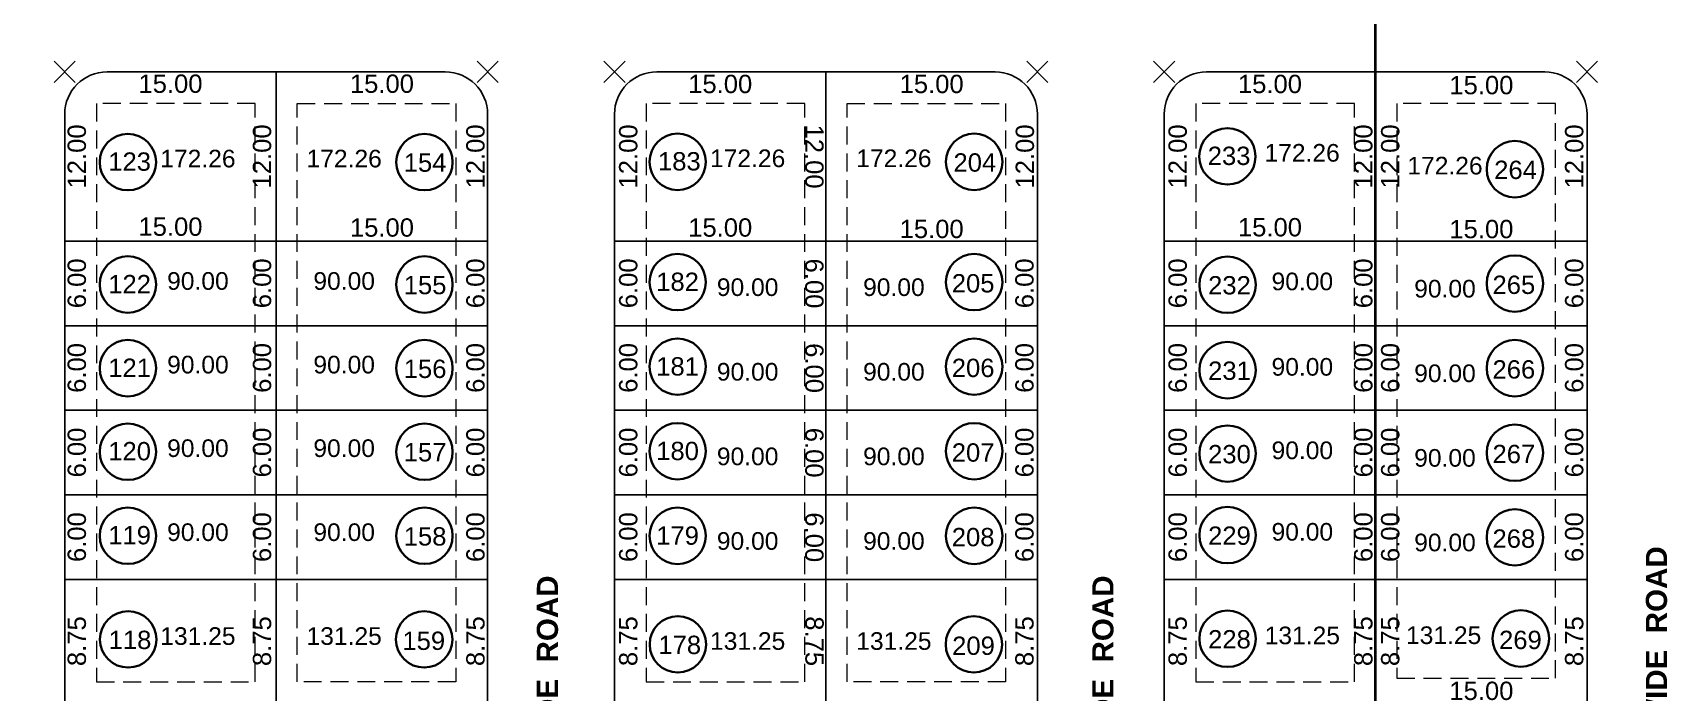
# Model space of a CAD drawing. Header units: millimetres. Extents: x 26213 to 35402, y -1028 to 2462.
# Drawn here: x 35009.9 to 35125.9, y 349.8 to 396.6 of the extents above; entities that cross this region are included whole.
import ezdxf
from ezdxf.enums import TextEntityAlignment as Align

# ---------------------------------------------------------------- set-up
doc = ezdxf.new("R2010")
doc.units = ezdxf.units.MM
doc.header["$PDMODE"] = 3
doc.header["$PDSIZE"] = 0.75
doc.linetypes.add('DASHED', pattern=[19.05, 12.7, -6.35])
for name, color, linetype in [('AREA', 7, 'Continuous'), ('DIMEMSION', 7, 'Continuous'), ('NUMBRING', 162, 'Continuous'), ('POINT', 190, 'Continuous'), ('ROAD', 7, 'Continuous'), ('SOLID HATCH', 253, 'Continuous')]:
    doc.layers.add(name, color=color, linetype=linetype)
doc.layers.add('CIRCLE', color=197, linetype='Continuous', lineweight=30)
doc.layers.add('LAYOUT PLAN', color=7, linetype='Continuous', lineweight=25)
doc.styles.get("Standard").update_dxf_attribs({"font": 'arial.ttf'})
doc.dimstyles.new('LAYOUT PLAN', dxfattribs={"dimtxt": 1.3, "dimasz": 1, "dimexe": 0.18, "dimexo": 0.0625, "dimgap": 0.09, "dimtad": 0, "dimrnd": 0.05, "dimzin": 0, "dimdsep": 46, "dimtxsty": 'Standard', "dimcen": 0, "dimse1": 1, "dimse2": 1, "dimsd1": 1, "dimsd2": 1, "dimadec": 0, "dimazin": 0, "dimtfac": 1, "dimtofl": 0, "dimtmove": 0, "dimatfit": 3, "dimfxl": 1, "dimtolj": 1, "dimtzin": 0, "dimarcsym": 0})

# ---------------------------------------------------------------- blocks, each defined once
blk = doc.blocks.new('*D3153')
at = {"layer": 'Defpoints', "color": 0, "ltscale": 2}
for p in [(35105.17, 393.84), (35105.17, 392.89), (35120.17, 390.84)]:
    blk.add_point(p, dxfattribs=at)
at = {"layer": 'DIMEMSION', "color": 0, "ltscale": 2, "insert": (35112.67, 392.89), "char_height": 1.3, "attachment_point": 5}
blk.add_mtext('\\A1;15.00', dxfattribs=at)
blk = doc.blocks.new('*D3154')
at = {"layer": 'Defpoints', "color": 0, "ltscale": 2}
for p in [(35105.17, 393.84), (35105.17, 381.84), (35106.21, 381.84)]:
    blk.add_point(p, dxfattribs=at)
at = {"layer": 'DIMEMSION', "color": 0, "ltscale": 2, "insert": (35106.21, 387.84), "char_height": 1.3, "attachment_point": 5, "rotation": 90}
blk.add_mtext('\\A1;12.00', dxfattribs=at)
blk = doc.blocks.new('*D3156')
at = {"layer": 'Defpoints', "color": 0, "ltscale": 2}
for p in [(35105.17, 375.84), (35105.17, 369.84), (35106.21, 369.84)]:
    blk.add_point(p, dxfattribs=at)
at = {"layer": 'DIMEMSION', "color": 0, "ltscale": 2, "insert": (35106.21, 372.84), "char_height": 1.3, "attachment_point": 5, "rotation": 90}
blk.add_mtext('\\A1;6.00', dxfattribs=at)
blk = doc.blocks.new('*D3157')
at = {"layer": 'Defpoints', "color": 0, "ltscale": 2}
for p in [(35105.17, 369.84), (35105.17, 363.84), (35106.21, 363.84)]:
    blk.add_point(p, dxfattribs=at)
at = {"layer": 'DIMEMSION', "color": 0, "ltscale": 2, "insert": (35106.21, 366.84), "char_height": 1.3, "attachment_point": 5, "rotation": 90}
blk.add_mtext('\\A1;6.00', dxfattribs=at)
blk = doc.blocks.new('*D3158')
at = {"layer": 'Defpoints', "color": 0, "ltscale": 2}
for p in [(35105.17, 363.84), (35105.17, 357.84), (35106.21, 357.84)]:
    blk.add_point(p, dxfattribs=at)
at = {"layer": 'DIMEMSION', "color": 0, "ltscale": 2, "insert": (35106.21, 360.84), "char_height": 1.3, "attachment_point": 5, "rotation": 90}
blk.add_mtext('\\A1;6.00', dxfattribs=at)
blk = doc.blocks.new('*D3159')
at = {"layer": 'Defpoints', "color": 0, "ltscale": 2}
for p in [(35105.17, 357.84), (35105.17, 349.09), (35106.21, 349.09)]:
    blk.add_point(p, dxfattribs=at)
at = {"layer": 'DIMEMSION', "color": 0, "ltscale": 2, "insert": (35106.21, 353.46), "char_height": 1.3, "attachment_point": 5, "rotation": 90}
blk.add_mtext('\\A1;8.75', dxfattribs=at)
blk = doc.blocks.new('*D3167')
at = {"layer": 'Defpoints', "color": 0, "ltscale": 2}
for p in [(35120.17, 393.84), (35119.26, 381.84), (35120.17, 381.84)]:
    blk.add_point(p, dxfattribs=at)
at = {"layer": 'DIMEMSION', "color": 0, "ltscale": 2, "insert": (35119.26, 387.84), "char_height": 1.3, "attachment_point": 5, "rotation": 90}
blk.add_mtext('\\A1;12.00', dxfattribs=at)
blk = doc.blocks.new('*D3168')
at = {"layer": 'Defpoints', "color": 0, "ltscale": 2}
for p in [(35105.17, 381.84), (35120.17, 382.68), (35120.17, 381.84)]:
    blk.add_point(p, dxfattribs=at)
at = {"layer": 'DIMEMSION', "color": 0, "ltscale": 2, "insert": (35112.67, 382.68), "char_height": 1.3, "attachment_point": 5}
blk.add_mtext('\\A1;15.00', dxfattribs=at)
blk = doc.blocks.new('*D3169')
at = {"layer": 'Defpoints', "color": 0, "ltscale": 2}
for p in [(35120.17, 381.84), (35119.26, 375.84), (35120.17, 375.84)]:
    blk.add_point(p, dxfattribs=at)
at = {"layer": 'DIMEMSION', "color": 0, "ltscale": 2, "insert": (35119.26, 378.84), "char_height": 1.3, "attachment_point": 5, "rotation": 90}
blk.add_mtext('\\A1;6.00', dxfattribs=at)
blk = doc.blocks.new('*D3170')
at = {"layer": 'Defpoints', "color": 0, "ltscale": 2}
for p in [(35120.17, 375.84), (35119.26, 369.84), (35120.17, 369.84)]:
    blk.add_point(p, dxfattribs=at)
at = {"layer": 'DIMEMSION', "color": 0, "ltscale": 2, "insert": (35119.26, 372.84), "char_height": 1.3, "attachment_point": 5, "rotation": 90}
blk.add_mtext('\\A1;6.00', dxfattribs=at)
blk = doc.blocks.new('*D3171')
at = {"layer": 'Defpoints', "color": 0, "ltscale": 2}
for p in [(35120.17, 369.84), (35119.26, 363.84), (35120.17, 363.84)]:
    blk.add_point(p, dxfattribs=at)
at = {"layer": 'DIMEMSION', "color": 0, "ltscale": 2, "insert": (35119.26, 366.84), "char_height": 1.3, "attachment_point": 5, "rotation": 90}
blk.add_mtext('\\A1;6.00', dxfattribs=at)
blk = doc.blocks.new('*D3172')
at = {"layer": 'Defpoints', "color": 0, "ltscale": 2}
for p in [(35120.17, 363.84), (35119.26, 357.84), (35120.17, 357.84)]:
    blk.add_point(p, dxfattribs=at)
at = {"layer": 'DIMEMSION', "color": 0, "ltscale": 2, "insert": (35119.26, 360.84), "char_height": 1.3, "attachment_point": 5, "rotation": 90}
blk.add_mtext('\\A1;6.00', dxfattribs=at)
blk = doc.blocks.new('*D3173')
at = {"layer": 'Defpoints', "color": 0, "ltscale": 2}
for p in [(35120.17, 357.84), (35119.26, 349.09), (35120.17, 349.09)]:
    blk.add_point(p, dxfattribs=at)
at = {"layer": 'DIMEMSION', "color": 0, "ltscale": 2, "insert": (35119.26, 353.46), "char_height": 1.3, "attachment_point": 5, "rotation": 90}
blk.add_mtext('\\A1;8.75', dxfattribs=at)
blk = doc.blocks.new('*D3185')
at = {"layer": 'Defpoints', "color": 0, "ltscale": 2}
for p in [(35105.17, 349.09), (35120.17, 349.93), (35120.17, 349.09)]:
    blk.add_point(p, dxfattribs=at)
at = {"layer": 'DIMEMSION', "color": 0, "ltscale": 2, "insert": (35112.67, 349.93), "char_height": 1.3, "attachment_point": 5}
blk.add_mtext('\\A1;15.00', dxfattribs=at)
blk = doc.blocks.new('*D3421')
at = {"layer": 'Defpoints', "color": 0, "ltscale": 2}
for p in [(35012.17, 357.84), (35013.03, 357.84), (35012.17, 349.09)]:
    blk.add_point(p, dxfattribs=at)
at = {"layer": 'DIMEMSION', "color": 0, "ltscale": 2, "insert": (35013.03, 353.46), "char_height": 1.3, "attachment_point": 5, "rotation": 90}
blk.add_mtext('\\A1;8.75', dxfattribs=at)
blk = doc.blocks.new('*D3422')
at = {"layer": 'Defpoints', "color": 0, "ltscale": 2}
for p in [(35012.17, 363.84), (35013.03, 363.84), (35012.17, 357.84)]:
    blk.add_point(p, dxfattribs=at)
at = {"layer": 'DIMEMSION', "color": 0, "ltscale": 2, "insert": (35013.03, 360.84), "char_height": 1.3, "attachment_point": 5, "rotation": 90}
blk.add_mtext('\\A1;6.00', dxfattribs=at)
blk = doc.blocks.new('*D3423')
at = {"layer": 'Defpoints', "color": 0, "ltscale": 2}
for p in [(35012.17, 369.84), (35013.03, 369.84), (35012.17, 363.84)]:
    blk.add_point(p, dxfattribs=at)
at = {"layer": 'DIMEMSION', "color": 0, "ltscale": 2, "insert": (35013.03, 366.84), "char_height": 1.3, "attachment_point": 5, "rotation": 90}
blk.add_mtext('\\A1;6.00', dxfattribs=at)
blk = doc.blocks.new('*D3424')
at = {"layer": 'Defpoints', "color": 0, "ltscale": 2}
for p in [(35012.17, 375.84), (35013.03, 375.84), (35012.17, 369.84)]:
    blk.add_point(p, dxfattribs=at)
at = {"layer": 'DIMEMSION', "color": 0, "ltscale": 2, "insert": (35013.03, 372.84), "char_height": 1.3, "attachment_point": 5, "rotation": 90}
blk.add_mtext('\\A1;6.00', dxfattribs=at)
blk = doc.blocks.new('*D3425')
at = {"layer": 'Defpoints', "color": 0, "ltscale": 2}
for p in [(35012.17, 381.84), (35013.03, 381.84), (35012.17, 375.84)]:
    blk.add_point(p, dxfattribs=at)
at = {"layer": 'DIMEMSION', "color": 0, "ltscale": 2, "insert": (35013.03, 378.84), "char_height": 1.3, "attachment_point": 5, "rotation": 90}
blk.add_mtext('\\A1;6.00', dxfattribs=at)
blk = doc.blocks.new('*D3426')
at = {"layer": 'Defpoints', "color": 0, "ltscale": 2}
for p in [(35012.17, 393.84), (35013.03, 393.84), (35012.17, 381.84)]:
    blk.add_point(p, dxfattribs=at)
at = {"layer": 'DIMEMSION', "color": 0, "ltscale": 2, "insert": (35013.03, 387.84), "char_height": 1.3, "attachment_point": 5, "rotation": 90}
blk.add_mtext('\\A1;12.00', dxfattribs=at)
blk = doc.blocks.new('*D3428')
at = {"layer": 'Defpoints', "color": 0, "ltscale": 2}
for p in [(35026.17, 357.84), (35027.17, 357.84), (35027.17, 349.09)]:
    blk.add_point(p, dxfattribs=at)
at = {"layer": 'DIMEMSION', "color": 0, "ltscale": 2, "insert": (35026.17, 353.46), "char_height": 1.3, "attachment_point": 5, "rotation": 90}
blk.add_mtext('\\A1;8.75', dxfattribs=at)
blk = doc.blocks.new('*D3429')
at = {"layer": 'Defpoints', "color": 0, "ltscale": 2}
for p in [(35026.17, 363.84), (35027.17, 363.84), (35027.17, 357.84)]:
    blk.add_point(p, dxfattribs=at)
at = {"layer": 'DIMEMSION', "color": 0, "ltscale": 2, "insert": (35026.17, 360.84), "char_height": 1.3, "attachment_point": 5, "rotation": 90}
blk.add_mtext('\\A1;6.00', dxfattribs=at)
blk = doc.blocks.new('*D3430')
at = {"layer": 'Defpoints', "color": 0, "ltscale": 2}
for p in [(35026.17, 369.84), (35027.17, 369.84), (35027.17, 363.84)]:
    blk.add_point(p, dxfattribs=at)
at = {"layer": 'DIMEMSION', "color": 0, "ltscale": 2, "insert": (35026.17, 366.84), "char_height": 1.3, "attachment_point": 5, "rotation": 90}
blk.add_mtext('\\A1;6.00', dxfattribs=at)
blk = doc.blocks.new('*D3431')
at = {"layer": 'Defpoints', "color": 0, "ltscale": 2}
for p in [(35026.17, 375.84), (35027.17, 375.84), (35027.17, 369.84)]:
    blk.add_point(p, dxfattribs=at)
at = {"layer": 'DIMEMSION', "color": 0, "ltscale": 2, "insert": (35026.17, 372.84), "char_height": 1.3, "attachment_point": 5, "rotation": 90}
blk.add_mtext('\\A1;6.00', dxfattribs=at)
blk = doc.blocks.new('*D3432')
at = {"layer": 'Defpoints', "color": 0, "ltscale": 2}
for p in [(35026.17, 381.84), (35027.17, 381.84), (35027.17, 375.84)]:
    blk.add_point(p, dxfattribs=at)
at = {"layer": 'DIMEMSION', "color": 0, "ltscale": 2, "insert": (35026.17, 378.84), "char_height": 1.3, "attachment_point": 5, "rotation": 90}
blk.add_mtext('\\A1;6.00', dxfattribs=at)
blk = doc.blocks.new('*D3433')
at = {"layer": 'Defpoints', "color": 0, "ltscale": 2}
for p in [(35026.17, 393.84), (35027.17, 393.84), (35027.17, 381.84)]:
    blk.add_point(p, dxfattribs=at)
at = {"layer": 'DIMEMSION', "color": 0, "ltscale": 2, "insert": (35026.17, 387.84), "char_height": 1.3, "attachment_point": 5, "rotation": 90}
blk.add_mtext('\\A1;12.00', dxfattribs=at)
blk = doc.blocks.new('*D3435')
at = {"layer": 'Defpoints', "color": 0, "ltscale": 2}
for p in [(35041.31, 357.84), (35042.17, 357.84), (35042.17, 349.09)]:
    blk.add_point(p, dxfattribs=at)
at = {"layer": 'DIMEMSION', "color": 0, "ltscale": 2, "insert": (35041.31, 353.46), "char_height": 1.3, "attachment_point": 5, "rotation": 90}
blk.add_mtext('\\A1;8.75', dxfattribs=at)
blk = doc.blocks.new('*D3436')
at = {"layer": 'Defpoints', "color": 0, "ltscale": 2}
for p in [(35041.31, 363.84), (35042.17, 363.84), (35042.17, 357.84)]:
    blk.add_point(p, dxfattribs=at)
at = {"layer": 'DIMEMSION', "color": 0, "ltscale": 2, "insert": (35041.31, 360.84), "char_height": 1.3, "attachment_point": 5, "rotation": 90}
blk.add_mtext('\\A1;6.00', dxfattribs=at)
blk = doc.blocks.new('*D3437')
at = {"layer": 'Defpoints', "color": 0, "ltscale": 2}
for p in [(35041.31, 369.84), (35042.17, 369.84), (35042.17, 363.84)]:
    blk.add_point(p, dxfattribs=at)
at = {"layer": 'DIMEMSION', "color": 0, "ltscale": 2, "insert": (35041.31, 366.84), "char_height": 1.3, "attachment_point": 5, "rotation": 90}
blk.add_mtext('\\A1;6.00', dxfattribs=at)
blk = doc.blocks.new('*D3438')
at = {"layer": 'Defpoints', "color": 0, "ltscale": 2}
for p in [(35041.31, 375.84), (35042.17, 375.84), (35042.17, 369.84)]:
    blk.add_point(p, dxfattribs=at)
at = {"layer": 'DIMEMSION', "color": 0, "ltscale": 2, "insert": (35041.31, 372.84), "char_height": 1.3, "attachment_point": 5, "rotation": 90}
blk.add_mtext('\\A1;6.00', dxfattribs=at)
blk = doc.blocks.new('*D3439')
at = {"layer": 'Defpoints', "color": 0, "ltscale": 2}
for p in [(35041.31, 381.84), (35042.17, 381.84), (35042.17, 375.84)]:
    blk.add_point(p, dxfattribs=at)
at = {"layer": 'DIMEMSION', "color": 0, "ltscale": 2, "insert": (35041.31, 378.84), "char_height": 1.3, "attachment_point": 5, "rotation": 90}
blk.add_mtext('\\A1;6.00', dxfattribs=at)
blk = doc.blocks.new('*D3440')
at = {"layer": 'Defpoints', "color": 0, "ltscale": 2}
for p in [(35041.31, 393.84), (35042.17, 393.84), (35042.17, 381.84)]:
    blk.add_point(p, dxfattribs=at)
at = {"layer": 'DIMEMSION', "color": 0, "ltscale": 2, "insert": (35041.31, 387.84), "char_height": 1.3, "attachment_point": 5, "rotation": 90}
blk.add_mtext('\\A1;12.00', dxfattribs=at)
blk = doc.blocks.new('*D3441')
at = {"layer": 'Defpoints', "color": 0, "ltscale": 2}
for p in [(35012.17, 393.84), (35027.17, 393.84), (35027.17, 392.99)]:
    blk.add_point(p, dxfattribs=at)
at = {"layer": 'DIMEMSION', "color": 0, "ltscale": 2, "insert": (35019.67, 392.99), "char_height": 1.3, "attachment_point": 5}
blk.add_mtext('\\A1;15.00', dxfattribs=at)
blk = doc.blocks.new('*D3442')
at = {"layer": 'Defpoints', "color": 0, "ltscale": 2}
for p in [(35027.17, 393.84), (35042.17, 393.84), (35042.17, 392.99)]:
    blk.add_point(p, dxfattribs=at)
at = {"layer": 'DIMEMSION', "color": 0, "ltscale": 2, "insert": (35034.67, 392.99), "char_height": 1.3, "attachment_point": 5}
blk.add_mtext('\\A1;15.00', dxfattribs=at)
blk = doc.blocks.new('*D3443')
at = {"layer": 'Defpoints', "color": 0, "ltscale": 2}
for p in [(35051.17, 393.84), (35066.17, 393.84), (35066.17, 392.97)]:
    blk.add_point(p, dxfattribs=at)
at = {"layer": 'DIMEMSION', "color": 0, "ltscale": 2, "insert": (35058.67, 392.97), "char_height": 1.3, "attachment_point": 5}
blk.add_mtext('\\A1;15.00', dxfattribs=at)
blk = doc.blocks.new('*D3444')
at = {"layer": 'Defpoints', "color": 0, "ltscale": 2}
for p in [(35066.17, 393.84), (35081.17, 393.84), (35081.17, 392.97)]:
    blk.add_point(p, dxfattribs=at)
at = {"layer": 'DIMEMSION', "color": 0, "ltscale": 2, "insert": (35073.67, 392.97), "char_height": 1.3, "attachment_point": 5}
blk.add_mtext('\\A1;15.00', dxfattribs=at)
blk = doc.blocks.new('*D3445')
at = {"layer": 'Defpoints', "color": 0, "ltscale": 2}
for p in [(35090.17, 393.84), (35105.17, 393.84), (35105.17, 392.97)]:
    blk.add_point(p, dxfattribs=at)
at = {"layer": 'DIMEMSION', "color": 0, "ltscale": 2, "insert": (35097.67, 392.97), "char_height": 1.3, "attachment_point": 5}
blk.add_mtext('\\A1;15.00', dxfattribs=at)
blk = doc.blocks.new('*D3454')
at = {"layer": 'Defpoints', "color": 0, "ltscale": 2}
for p in [(35051.17, 357.84), (35052.15, 357.84), (35051.17, 349.09)]:
    blk.add_point(p, dxfattribs=at)
at = {"layer": 'DIMEMSION', "color": 0, "ltscale": 2, "insert": (35052.15, 353.46), "char_height": 1.3, "attachment_point": 5, "rotation": 90}
blk.add_mtext('\\A1;8.75', dxfattribs=at)
blk = doc.blocks.new('*D3455')
at = {"layer": 'Defpoints', "color": 0, "ltscale": 2}
for p in [(35051.17, 363.84), (35052.15, 363.84), (35051.17, 357.84)]:
    blk.add_point(p, dxfattribs=at)
at = {"layer": 'DIMEMSION', "color": 0, "ltscale": 2, "insert": (35052.15, 360.84), "char_height": 1.3, "attachment_point": 5, "rotation": 90}
blk.add_mtext('\\A1;6.00', dxfattribs=at)
blk = doc.blocks.new('*D3456')
at = {"layer": 'Defpoints', "color": 0, "ltscale": 2}
for p in [(35051.17, 369.84), (35052.15, 369.84), (35051.17, 363.84)]:
    blk.add_point(p, dxfattribs=at)
at = {"layer": 'DIMEMSION', "color": 0, "ltscale": 2, "insert": (35052.15, 366.84), "char_height": 1.3, "attachment_point": 5, "rotation": 90}
blk.add_mtext('\\A1;6.00', dxfattribs=at)
blk = doc.blocks.new('*D3457')
at = {"layer": 'Defpoints', "color": 0, "ltscale": 2}
for p in [(35051.17, 375.84), (35052.15, 375.84), (35051.17, 369.84)]:
    blk.add_point(p, dxfattribs=at)
at = {"layer": 'DIMEMSION', "color": 0, "ltscale": 2, "insert": (35052.15, 372.84), "char_height": 1.3, "attachment_point": 5, "rotation": 90}
blk.add_mtext('\\A1;6.00', dxfattribs=at)
blk = doc.blocks.new('*D3458')
at = {"layer": 'Defpoints', "color": 0, "ltscale": 2}
for p in [(35051.17, 381.84), (35052.15, 381.84), (35051.17, 375.84)]:
    blk.add_point(p, dxfattribs=at)
at = {"layer": 'DIMEMSION', "color": 0, "ltscale": 2, "insert": (35052.15, 378.84), "char_height": 1.3, "attachment_point": 5, "rotation": 90}
blk.add_mtext('\\A1;6.00', dxfattribs=at)
blk = doc.blocks.new('*D3459')
at = {"layer": 'Defpoints', "color": 0, "ltscale": 2}
for p in [(35051.17, 393.84), (35052.15, 393.84), (35051.17, 381.84)]:
    blk.add_point(p, dxfattribs=at)
at = {"layer": 'DIMEMSION', "color": 0, "ltscale": 2, "insert": (35052.15, 387.84), "char_height": 1.3, "attachment_point": 5, "rotation": 90}
blk.add_mtext('\\A1;12.00', dxfattribs=at)
blk = doc.blocks.new('*D3468')
at = {"layer": 'Defpoints', "color": 0, "ltscale": 2}
for p in [(35065.34, 357.83), (35066.17, 357.84), (35066.17, 349.09)]:
    blk.add_point(p, dxfattribs=at)
at = {"layer": 'DIMEMSION', "color": 0, "ltscale": 2, "insert": (35065.35, 353.46), "char_height": 1.3, "attachment_point": 5, "rotation": 270.0123}
blk.add_mtext('\\A1;8.75', dxfattribs=at)
blk = doc.blocks.new('*D3469')
at = {"layer": 'Defpoints', "color": 0, "ltscale": 2}
for p in [(35065.34, 363.83), (35066.17, 363.84), (35066.17, 357.84)]:
    blk.add_point(p, dxfattribs=at)
at = {"layer": 'DIMEMSION', "color": 0, "ltscale": 2, "insert": (35065.34, 360.83), "char_height": 1.3, "attachment_point": 5, "rotation": 270.0123}
blk.add_mtext('\\A1;6.00', dxfattribs=at)
blk = doc.blocks.new('*D3470')
at = {"layer": 'Defpoints', "color": 0, "ltscale": 2}
for p in [(35065.34, 369.83), (35066.17, 369.84), (35066.17, 363.84)]:
    blk.add_point(p, dxfattribs=at)
at = {"layer": 'DIMEMSION', "color": 0, "ltscale": 2, "insert": (35065.34, 366.83), "char_height": 1.3, "attachment_point": 5, "rotation": 270.0123}
blk.add_mtext('\\A1;6.00', dxfattribs=at)
blk = doc.blocks.new('*D3471')
at = {"layer": 'Defpoints', "color": 0, "ltscale": 2}
for p in [(35065.34, 375.83), (35066.17, 375.84), (35066.17, 369.84)]:
    blk.add_point(p, dxfattribs=at)
at = {"layer": 'DIMEMSION', "color": 0, "ltscale": 2, "insert": (35065.34, 372.83), "char_height": 1.3, "attachment_point": 5, "rotation": 270.0123}
blk.add_mtext('\\A1;6.00', dxfattribs=at)
blk = doc.blocks.new('*D3472')
at = {"layer": 'Defpoints', "color": 0, "ltscale": 2}
for p in [(35065.34, 381.83), (35066.17, 381.84), (35066.17, 375.84)]:
    blk.add_point(p, dxfattribs=at)
at = {"layer": 'DIMEMSION', "color": 0, "ltscale": 2, "insert": (35065.34, 378.83), "char_height": 1.3, "attachment_point": 5, "rotation": 270.0123}
blk.add_mtext('\\A1;6.00', dxfattribs=at)
blk = doc.blocks.new('*D3473')
at = {"layer": 'Defpoints', "color": 0, "ltscale": 2}
for p in [(35065.34, 393.83), (35066.17, 393.84), (35066.17, 381.84)]:
    blk.add_point(p, dxfattribs=at)
at = {"layer": 'DIMEMSION', "color": 0, "ltscale": 2, "insert": (35065.34, 387.83), "char_height": 1.3, "attachment_point": 5, "rotation": 270.0123}
blk.add_mtext('\\A1;12.00', dxfattribs=at)
blk = doc.blocks.new('*D3482')
at = {"layer": 'Defpoints', "color": 0, "ltscale": 2}
for p in [(35080.26, 357.84), (35081.17, 357.84), (35081.17, 349.09)]:
    blk.add_point(p, dxfattribs=at)
at = {"layer": 'DIMEMSION', "color": 0, "ltscale": 2, "insert": (35080.26, 353.46), "char_height": 1.3, "attachment_point": 5, "rotation": 90}
blk.add_mtext('\\A1;8.75', dxfattribs=at)
blk = doc.blocks.new('*D3483')
at = {"layer": 'Defpoints', "color": 0, "ltscale": 2}
for p in [(35080.26, 363.84), (35081.17, 363.84), (35081.17, 357.84)]:
    blk.add_point(p, dxfattribs=at)
at = {"layer": 'DIMEMSION', "color": 0, "ltscale": 2, "insert": (35080.26, 360.84), "char_height": 1.3, "attachment_point": 5, "rotation": 90}
blk.add_mtext('\\A1;6.00', dxfattribs=at)
blk = doc.blocks.new('*D3484')
at = {"layer": 'Defpoints', "color": 0, "ltscale": 2}
for p in [(35080.26, 369.84), (35081.17, 369.84), (35081.17, 363.84)]:
    blk.add_point(p, dxfattribs=at)
at = {"layer": 'DIMEMSION', "color": 0, "ltscale": 2, "insert": (35080.26, 366.84), "char_height": 1.3, "attachment_point": 5, "rotation": 90}
blk.add_mtext('\\A1;6.00', dxfattribs=at)
blk = doc.blocks.new('*D3485')
at = {"layer": 'Defpoints', "color": 0, "ltscale": 2}
for p in [(35080.26, 375.84), (35081.17, 375.84), (35081.17, 369.84)]:
    blk.add_point(p, dxfattribs=at)
at = {"layer": 'DIMEMSION', "color": 0, "ltscale": 2, "insert": (35080.26, 372.84), "char_height": 1.3, "attachment_point": 5, "rotation": 90}
blk.add_mtext('\\A1;6.00', dxfattribs=at)
blk = doc.blocks.new('*D3486')
at = {"layer": 'Defpoints', "color": 0, "ltscale": 2}
for p in [(35080.26, 381.84), (35081.17, 381.84), (35081.17, 375.84)]:
    blk.add_point(p, dxfattribs=at)
at = {"layer": 'DIMEMSION', "color": 0, "ltscale": 2, "insert": (35080.26, 378.84), "char_height": 1.3, "attachment_point": 5, "rotation": 90}
blk.add_mtext('\\A1;6.00', dxfattribs=at)
blk = doc.blocks.new('*D3487')
at = {"layer": 'Defpoints', "color": 0, "ltscale": 2}
for p in [(35080.29, 393.84), (35081.17, 393.84), (35081.17, 381.84)]:
    blk.add_point(p, dxfattribs=at)
at = {"layer": 'DIMEMSION', "color": 0, "ltscale": 2, "insert": (35080.29, 387.84), "char_height": 1.3, "attachment_point": 5, "rotation": 90}
blk.add_mtext('\\A1;12.00', dxfattribs=at)
blk = doc.blocks.new('*D3496')
at = {"layer": 'Defpoints', "color": 0, "ltscale": 2}
for p in [(35090.17, 357.84), (35091.13, 357.84), (35090.17, 349.09)]:
    blk.add_point(p, dxfattribs=at)
at = {"layer": 'DIMEMSION', "color": 0, "ltscale": 2, "insert": (35091.13, 353.46), "char_height": 1.3, "attachment_point": 5, "rotation": 90}
blk.add_mtext('\\A1;8.75', dxfattribs=at)
blk = doc.blocks.new('*D3497')
at = {"layer": 'Defpoints', "color": 0, "ltscale": 2}
for p in [(35090.17, 363.84), (35091.13, 363.84), (35090.17, 357.84)]:
    blk.add_point(p, dxfattribs=at)
at = {"layer": 'DIMEMSION', "color": 0, "ltscale": 2, "insert": (35091.13, 360.84), "char_height": 1.3, "attachment_point": 5, "rotation": 90}
blk.add_mtext('\\A1;6.00', dxfattribs=at)
blk = doc.blocks.new('*D3498')
at = {"layer": 'Defpoints', "color": 0, "ltscale": 2}
for p in [(35090.17, 369.84), (35091.13, 369.84), (35090.17, 363.84)]:
    blk.add_point(p, dxfattribs=at)
at = {"layer": 'DIMEMSION', "color": 0, "ltscale": 2, "insert": (35091.13, 366.84), "char_height": 1.3, "attachment_point": 5, "rotation": 90}
blk.add_mtext('\\A1;6.00', dxfattribs=at)
blk = doc.blocks.new('*D3499')
at = {"layer": 'Defpoints', "color": 0, "ltscale": 2}
for p in [(35090.17, 375.84), (35091.13, 375.84), (35090.17, 369.84)]:
    blk.add_point(p, dxfattribs=at)
at = {"layer": 'DIMEMSION', "color": 0, "ltscale": 2, "insert": (35091.13, 372.84), "char_height": 1.3, "attachment_point": 5, "rotation": 90}
blk.add_mtext('\\A1;6.00', dxfattribs=at)
blk = doc.blocks.new('*D3500')
at = {"layer": 'Defpoints', "color": 0, "ltscale": 2}
for p in [(35090.17, 381.84), (35091.13, 381.84), (35090.17, 375.84)]:
    blk.add_point(p, dxfattribs=at)
at = {"layer": 'DIMEMSION', "color": 0, "ltscale": 2, "insert": (35091.13, 378.84), "char_height": 1.3, "attachment_point": 5, "rotation": 90}
blk.add_mtext('\\A1;6.00', dxfattribs=at)
blk = doc.blocks.new('*D3501')
at = {"layer": 'Defpoints', "color": 0, "ltscale": 2}
for p in [(35090.17, 393.84), (35091.13, 393.84), (35090.17, 381.84)]:
    blk.add_point(p, dxfattribs=at)
at = {"layer": 'DIMEMSION', "color": 0, "ltscale": 2, "insert": (35091.13, 387.84), "char_height": 1.3, "attachment_point": 5, "rotation": 90}
blk.add_mtext('\\A1;12.00', dxfattribs=at)
blk = doc.blocks.new('*D3511')
at = {"layer": 'Defpoints', "color": 0, "ltscale": 2}
for p in [(35104.3, 357.84), (35105.17, 357.84), (35105.17, 349.09)]:
    blk.add_point(p, dxfattribs=at)
at = {"layer": 'DIMEMSION', "color": 0, "ltscale": 2, "insert": (35104.3, 353.46), "char_height": 1.3, "attachment_point": 5, "rotation": 90}
blk.add_mtext('\\A1;8.75', dxfattribs=at)
blk = doc.blocks.new('*D3512')
at = {"layer": 'Defpoints', "color": 0, "ltscale": 2}
for p in [(35104.3, 363.84), (35105.17, 363.84), (35105.17, 357.84)]:
    blk.add_point(p, dxfattribs=at)
at = {"layer": 'DIMEMSION', "color": 0, "ltscale": 2, "insert": (35104.3, 360.84), "char_height": 1.3, "attachment_point": 5, "rotation": 90}
blk.add_mtext('\\A1;6.00', dxfattribs=at)
blk = doc.blocks.new('*D3513')
at = {"layer": 'Defpoints', "color": 0, "ltscale": 2}
for p in [(35104.3, 369.84), (35105.17, 369.84), (35105.17, 363.84)]:
    blk.add_point(p, dxfattribs=at)
at = {"layer": 'DIMEMSION', "color": 0, "ltscale": 2, "insert": (35104.3, 366.84), "char_height": 1.3, "attachment_point": 5, "rotation": 90}
blk.add_mtext('\\A1;6.00', dxfattribs=at)
blk = doc.blocks.new('*D3514')
at = {"layer": 'Defpoints', "color": 0, "ltscale": 2}
for p in [(35104.3, 375.84), (35105.17, 375.84), (35105.17, 369.84)]:
    blk.add_point(p, dxfattribs=at)
at = {"layer": 'DIMEMSION', "color": 0, "ltscale": 2, "insert": (35104.3, 372.84), "char_height": 1.3, "attachment_point": 5, "rotation": 90}
blk.add_mtext('\\A1;6.00', dxfattribs=at)
blk = doc.blocks.new('*D3515')
at = {"layer": 'Defpoints', "color": 0, "ltscale": 2}
for p in [(35104.3, 381.84), (35105.17, 381.84), (35105.17, 375.84)]:
    blk.add_point(p, dxfattribs=at)
at = {"layer": 'DIMEMSION', "color": 0, "ltscale": 2, "insert": (35104.3, 378.84), "char_height": 1.3, "attachment_point": 5, "rotation": 90}
blk.add_mtext('\\A1;6.00', dxfattribs=at)
blk = doc.blocks.new('*D3516')
at = {"layer": 'Defpoints', "color": 0, "ltscale": 2}
for p in [(35104.3, 393.84), (35105.17, 393.84), (35105.17, 381.84)]:
    blk.add_point(p, dxfattribs=at)
at = {"layer": 'DIMEMSION', "color": 0, "ltscale": 2, "insert": (35104.3, 387.84), "char_height": 1.3, "attachment_point": 5, "rotation": 90}
blk.add_mtext('\\A1;12.00', dxfattribs=at)
blk = doc.blocks.new('*D3524')
at = {"layer": 'Defpoints', "color": 0, "ltscale": 2}
for p in [(35090.17, 382.81), (35090.17, 381.84), (35105.17, 381.84)]:
    blk.add_point(p, dxfattribs=at)
at = {"layer": 'DIMEMSION', "color": 0, "ltscale": 2, "insert": (35097.67, 382.81), "char_height": 1.3, "attachment_point": 5}
blk.add_mtext('\\A1;15.00', dxfattribs=at)
blk = doc.blocks.new('*D3525')
at = {"layer": 'Defpoints', "color": 0, "ltscale": 2}
for p in [(35066.17, 382.69), (35066.17, 381.84), (35081.17, 381.84)]:
    blk.add_point(p, dxfattribs=at)
at = {"layer": 'DIMEMSION', "color": 0, "ltscale": 2, "insert": (35073.67, 382.69), "char_height": 1.3, "attachment_point": 5}
blk.add_mtext('\\A1;15.00', dxfattribs=at)
blk = doc.blocks.new('*D3526')
at = {"layer": 'Defpoints', "color": 0, "ltscale": 2}
for p in [(35066.17, 382.79), (35051.17, 381.84), (35066.17, 381.84)]:
    blk.add_point(p, dxfattribs=at)
at = {"layer": 'DIMEMSION', "color": 0, "ltscale": 2, "insert": (35058.67, 382.79), "char_height": 1.3, "attachment_point": 5}
blk.add_mtext('\\A1;15.00', dxfattribs=at)
blk = doc.blocks.new('*D3527')
at = {"layer": 'Defpoints', "color": 0, "ltscale": 2}
for p in [(35027.17, 382.79), (35027.17, 381.84), (35042.17, 381.84)]:
    blk.add_point(p, dxfattribs=at)
at = {"layer": 'DIMEMSION', "color": 0, "ltscale": 2, "insert": (35034.67, 382.79), "char_height": 1.3, "attachment_point": 5}
blk.add_mtext('\\A1;15.00', dxfattribs=at)
blk = doc.blocks.new('*D3528')
at = {"layer": 'Defpoints', "color": 0, "ltscale": 2}
for p in [(35012.17, 382.85), (35012.17, 381.84), (35027.17, 381.84)]:
    blk.add_point(p, dxfattribs=at)
at = {"layer": 'DIMEMSION', "color": 0, "ltscale": 2, "insert": (35019.67, 382.85), "char_height": 1.3, "attachment_point": 5}
blk.add_mtext('\\A1;15.00', dxfattribs=at)

msp = doc.modelspace()

# ---------------------------------------------------------------- linework, layer by layer
msp.add_line((35105.167, 441.835), (35105.167, 374.335))
msp.add_line((35105.167, 441.835), (35105.167, 374.335))
msp.add_line((35105.167, 441.835), (35105.167, 374.335))
at = {"ltscale": 2}
for q in [(35105.167, 296.127), (35105.167, 296.1), (35105.167, 296.1)]:
    msp.add_line((35105.167, 393.835), q, dxfattribs=at)
at = {"color": 1, "lineweight": 35}
msp.add_lwpolyline([(34953.574, 539.335), (34953.574, 484.486), (34953.574, 416.589), (34953.574, 404.589), (34953.574, 285.764), (35105.167, 288.629), (35105.167, 441.835), (35066.167, 441.835), (35066.167, 653.196)], dxfattribs=at)
msp.add_lwpolyline([(34953.574, 539.335), (34953.574, 484.486), (34953.574, 416.589), (34953.574, 404.589), (34953.574, 285.764), (35105.167, 288.629), (35105.167, 441.835), (35066.167, 441.835), (35066.167, 653.196)], dxfattribs=at)
at = {"layer": 'CIRCLE'}
for centre in [(35094.649, 387.845), (35016.649, 387.437), (35037.685, 387.437), (35055.649, 387.457), (35076.685, 387.457), (35115.046, 386.935), (35016.649, 378.755), (35037.685, 378.755), (35055.649, 378.93), (35076.685, 378.93), (35094.666, 378.739), (35115.046, 378.825), (35016.649, 372.823), (35037.685, 372.823), (35055.649, 372.93), (35076.685, 372.93), (35094.666, 372.682), (35115.046, 372.825), (35016.649, 366.898), (35037.685, 366.898), (35055.649, 366.93), (35076.685, 366.93), (35115.046, 366.825), (35094.666, 366.762), (35094.666, 360.982), (35016.649, 360.94), (35037.685, 360.94), (35055.649, 360.93), (35076.685, 360.93), (35115.046, 360.825), (35016.666, 353.589), (35037.668, 353.589), (35055.666, 353.236), (35076.668, 353.236), (35094.666, 353.634), (35115.468, 353.649)]:
    msp.add_circle(centre, 2, dxfattribs=at)
at = {"layer": 'DIMEMSION', "ltscale": 2}
for q in [(35105.167, 296.127), (35105.167, 296.1), (35105.167, 296.1), (35105.167, 296.127), (35105.167, 296.1), (35105.167, 296.1)]:
    msp.add_line((35105.167, 393.835), q, dxfattribs=at)
at = {"layer": 'LAYOUT PLAN', "lineweight": 25}
for p, q in [((35039.167, 393.835), (35015.167, 393.835)), ((35027.167, 393.835), (35027.167, 294.655)), ((35027.167, 393.835), (35027.167, 294.655)), ((35078.167, 393.835), (35054.167, 393.835)), ((35066.167, 393.835), (35066.167, 295.391)), ((35066.167, 393.835), (35066.167, 295.504)), ((35105.167, 393.835), (35093.167, 393.835)), ((35117.167, 393.835), (35105.167, 393.835)), ((35012.167, 390.835), (35012.167, 297.429)), ((35042.167, 390.835), (35042.167, 297.882)), ((35051.167, 390.835), (35051.167, 298.165)), ((35081.167, 390.835), (35081.167, 298.618)), ((35090.167, 298.903), (35090.167, 390.835)), ((35042.167, 381.835), (35012.167, 381.835)), ((35081.167, 381.835), (35051.167, 381.835)), ((35081.167, 381.835), (35051.167, 381.835)), ((35105.167, 381.835), (35090.167, 381.835)), ((35105.167, 381.835), (35090.167, 381.835)), ((35120.167, 381.835), (35105.167, 381.835)), ((35120.167, 381.835), (35105.167, 381.835)), ((35042.167, 375.835), (35012.167, 375.835)), ((35081.167, 375.835), (35051.167, 375.835)), ((35105.167, 375.835), (35090.167, 375.835)), ((35120.167, 375.835), (35105.167, 375.835)), ((35042.167, 369.835), (35012.167, 369.835)), ((35081.167, 369.835), (35051.167, 369.835)), ((35105.167, 369.835), (35090.167, 369.835)), ((35120.167, 369.835), (35105.167, 369.835)), ((35042.167, 363.835), (35012.167, 363.835)), ((35081.167, 363.835), (35051.167, 363.835)), ((35105.167, 363.835), (35090.167, 363.835)), ((35120.167, 363.835), (35105.167, 363.835)), ((35042.167, 357.835), (35012.167, 357.835)), ((35081.167, 357.835), (35051.167, 357.835)), ((35105.167, 357.835), (35090.167, 357.835)), ((35120.167, 357.835), (35105.167, 357.835))]:
    msp.add_line(p, q, dxfattribs=at)
at = {"layer": 'LAYOUT PLAN', "ltscale": 2}
msp.add_line((35120.167, 390.835), (35120.167, 299.01), dxfattribs=at)
at = {"layer": 'LAYOUT PLAN', "lineweight": 25}
for centre, start, end in [((35015.167, 390.835), 90, 180), ((35039.167, 390.835), 0, 90), ((35054.167, 390.835), 90, 180), ((35078.167, 390.835), 0, 90), ((35093.167, 390.835), 90, 180)]:
    msp.add_arc(centre, 3, start, end, dxfattribs=at)
at = {"layer": 'LAYOUT PLAN', "ltscale": 2}
msp.add_arc((35117.167, 390.835), 3, 0, 90, dxfattribs=at)
at = {"layer": 'POINT'}
for p in [(35012.167, 393.835), (35042.167, 393.835), (35051.167, 393.835), (35081.167, 393.835), (35090.167, 393.835), (35120.167, 393.835)]:
    msp.add_point(p, dxfattribs=at)
at = {"layer": 'SOLID HATCH', "color": 9, "linetype": 'DASHED', "lineweight": 15, "ltscale": 0.1, "true_color": 0xc7c8ca}
for points in [[(35025.667, 350.585), (35025.667, 391.585), (35014.417, 391.585), (35014.417, 350.585), (35025.667, 350.585)], [(35039.917, 350.585), (35028.667, 350.585), (35028.667, 391.585), (35039.917, 391.585), (35039.917, 350.585)], [(35053.417, 350.585), (35064.667, 350.585), (35064.667, 391.585), (35053.417, 391.585), (35053.417, 350.585)], [(35078.917, 350.585), (35067.667, 350.585), (35067.667, 391.585), (35078.917, 391.585), (35078.917, 350.585)], [(35092.417, 350.585), (35103.667, 350.585), (35103.667, 391.585), (35092.417, 391.585), (35092.417, 350.585)]]:
    msp.add_lwpolyline(points, dxfattribs=at)
msp.add_lwpolyline([(35117.917, 350.835), (35117.917, 391.585), (35106.667, 391.585), (35106.667, 350.835), (35117.917, 350.835)], close=True, dxfattribs=at)

# ---------------------------------------------------------------- texts
at = {"layer": 'AREA'}
for s, p in [('172.26', (35099.951, 388.096)), ('172.26', (35021.615, 387.688)), ('172.26', (35031.991, 387.688)), ('172.26', (35060.615, 387.708)), ('172.26', (35070.991, 387.708)), ('172.26', (35110.087, 387.186)), ('90.00', (35021.615, 379.006)), ('90.00', (35031.991, 379.006)), ('90.00', (35060.615, 378.567)), ('90.00', (35070.991, 378.567)), ('90.00', (35099.967, 378.974)), ('90.00', (35110.087, 378.461)), ('90.00', (35021.615, 373.075)), ('90.00', (35031.991, 373.075)), ('90.00', (35099.967, 372.917)), ('90.00', (35060.615, 372.567)), ('90.00', (35070.991, 372.567)), ('90.00', (35110.087, 372.461)), ('90.00', (35021.615, 367.149)), ('90.00', (35031.991, 367.149)), ('90.00', (35099.967, 366.997)), ('90.00', (35060.615, 366.567)), ('90.00', (35070.991, 366.567)), ('90.00', (35110.087, 366.461)), ('90.00', (35021.615, 361.191)), ('90.00', (35031.991, 361.191)), ('90.00', (35099.967, 361.217)), ('90.00', (35060.615, 360.567)), ('90.00', (35070.991, 360.567)), ('90.00', (35110.087, 360.461)), ('131.25', (35021.615, 353.824)), ('131.25', (35031.991, 353.824)), ('131.25', (35060.615, 353.472)), ('131.25', (35070.991, 353.472)), ('131.25', (35099.967, 353.87)), ('131.25', (35109.991, 353.884))]:
    msp.add_text(s, height=1.25, dxfattribs=at).set_placement(p, align=Align.MIDDLE_CENTER)
at = {"layer": 'NUMBRING', "color": 7}
for s, p in [('233', (35094.77, 387.883)), ('123', (35016.77, 387.475)), ('154', (35037.733, 387.39)), ('183', (35055.77, 387.496)), ('204', (35076.733, 387.411)), ('264', (35115.094, 386.888)), ('122', (35016.77, 378.793)), ('155', (35037.733, 378.708)), ('182', (35055.643, 378.951)), ('205', (35076.613, 378.843)), ('232', (35094.797, 378.702)), ('265', (35114.974, 378.737)), ('121', (35016.77, 372.862)), ('156', (35037.733, 372.777)), ('181', (35055.643, 372.951)), ('206', (35076.613, 372.843)), ('231', (35094.797, 372.645)), ('266', (35114.974, 372.737)), ('180', (35055.643, 366.951)), ('120', (35016.77, 366.937)), ('157', (35037.733, 366.851)), ('207', (35076.613, 366.843)), ('230', (35094.797, 366.725)), ('267', (35114.974, 366.737)), ('119', (35016.77, 360.978)), ('158', (35037.733, 360.893)), ('179', (35055.643, 360.951)), ('208', (35076.613, 360.843)), ('229', (35094.797, 360.945)), ('268', (35114.974, 360.737)), ('118', (35016.797, 353.552)), ('159', (35037.639, 353.491)), ('178', (35055.797, 353.199)), ('209', (35076.639, 353.138)), ('228', (35094.797, 353.597)), ('269', (35115.439, 353.551))]:
    msp.add_text(s, height=1.3, dxfattribs=at).set_placement(p, align=Align.MIDDLE)
at = {"layer": 'ROAD', "char_height": 1.5, "attachment_point": 4, "rotation": 90}
for s, insert, width in [('\\pi31.847;{\\fArial|b1|i0|c0|p34;9.00  METER  WIDE  ROAD}', (35125.099, 301.8), 90.06925), ('\\pi33.58;{\\fArial|b1|i0|c0|p34;9.00  METER  WIDE  ROAD}', (35046.419, 297.997), 93.53513), ('\\pi33.58;{\\fArial|b1|i0|c0|p34;9.00  METER  WIDE  ROAD}', (35085.829, 297.997), 93.53513)]:
    msp.add_mtext(s, dxfattribs=dict(at, insert=insert, width=width))

# ---------------------------------------------------------------- dimensions: what is measured, and where the dimension line sits
at = {"layer": 'DIMEMSION', "ltscale": 2}
for base, p1, p2, override, picture, middle in [((35027.167, 392.986), (35012.167, 393.835), (35027.167, 393.835), {"dimfxl": 0.1, "dimfxlon": 1}, '*D3441', (35019.667, 392.986)), ((35042.167, 392.986), (35027.167, 393.835), (35042.167, 393.835), {"dimtmove": 1, "dimfxl": 0.1, "dimfxlon": 1}, '*D3442', (35034.667, 392.986)), ((35066.167, 392.974), (35051.167, 393.835), (35066.167, 393.835), {"dimfxl": 0.1, "dimfxlon": 1}, '*D3443', (35058.667, 392.974)), ((35081.167, 392.974), (35066.167, 393.835), (35081.167, 393.835), {"dimtmove": 1, "dimfxl": 0.1, "dimfxlon": 1}, '*D3444', (35073.667, 392.974)), ((35105.167, 392.974), (35090.167, 393.835), (35105.167, 393.835), {"dimtmove": 1, "dimfxl": 0.1, "dimfxlon": 1}, '*D3445', (35097.667, 392.974)), ((35012.167, 382.85), (35027.167, 381.835), (35012.167, 381.835), {"dimfxl": 0.1, "dimfxlon": 1}, '*D3528', (35019.667, 382.85)), ((35027.167, 382.791), (35042.167, 381.835), (35027.167, 381.835), {"dimfxl": 0.1, "dimfxlon": 1}, '*D3527', (35034.667, 382.791)), ((35066.167, 382.786), (35051.167, 381.835), (35066.167, 381.835), {"dimfxl": 0.1, "dimfxlon": 1}, '*D3526', (35058.667, 382.786)), ((35066.167, 382.686), (35081.167, 381.835), (35066.167, 381.835), {"dimfxl": 0.1, "dimfxlon": 1}, '*D3525', (35073.667, 382.686)), ((35090.167, 382.815), (35105.167, 381.835), (35090.167, 381.835), {"dimfxl": 0.1, "dimfxlon": 1}, '*D3524', (35097.667, 382.815))]:
    dim = msp.add_linear_dim(base=base, p1=p1, p2=p2, dimstyle='LAYOUT PLAN', override=override, dxfattribs=at)
    dim.commit()
    dim.dimension.update_dxf_attribs({"geometry": picture, "text_midpoint": middle})
for base, p1, p2, angle, override, picture, middle in [((35013.03, 393.835), (35012.167, 381.835), (35012.167, 393.835), 270, {"dimtmove": 1, "dimfxl": 0.1, "dimfxlon": 1}, '*D3426', (35013.03, 387.835)), ((35026.168, 393.835), (35027.167, 381.835), (35027.167, 393.835), 90, {"dimtmove": 1, "dimfxl": 0.1, "dimfxlon": 1}, '*D3433', (35026.168, 387.835)), ((35041.312, 393.835), (35042.167, 381.835), (35042.167, 393.835), 90, {"dimtmove": 1, "dimfxl": 0.1, "dimfxlon": 1}, '*D3440', (35041.312, 387.835)), ((35052.15, 393.835), (35051.167, 381.835), (35051.167, 393.835), 270, {"dimtmove": 1, "dimfxl": 0.1, "dimfxlon": 1}, '*D3459', (35052.15, 387.835)), ((35065.337, 393.835), (35066.167, 381.835), (35066.167, 393.835), 270.01229, {"dimtmove": 1, "dimfxl": 0.1, "dimfxlon": 1}, '*D3473', (35065.338, 387.835)), ((35080.288, 393.835), (35081.167, 381.835), (35081.167, 393.835), 270, {"dimtmove": 1, "dimfxl": 0.1, "dimfxlon": 1}, '*D3487', (35080.288, 387.835)), ((35091.129, 393.835), (35090.167, 381.835), (35090.167, 393.835), 270, {"dimtmove": 1, "dimfxl": 0.1, "dimfxlon": 1}, '*D3501', (35091.129, 387.835)), ((35104.302, 393.835), (35105.167, 381.835), (35105.167, 393.835), 90, {"dimtmove": 1, "dimfxl": 0.1, "dimfxlon": 1}, '*D3516', (35104.302, 387.835)), ((35013.03, 381.835), (35012.167, 375.835), (35012.167, 381.835), 270, {"dimtmove": 1, "dimfxl": 0.1, "dimfxlon": 1}, '*D3425', (35013.03, 378.835)), ((35026.168, 381.835), (35027.167, 375.835), (35027.167, 381.835), 90, {"dimtmove": 1, "dimfxl": 0.1, "dimfxlon": 1}, '*D3432', (35026.168, 378.835)), ((35041.312, 381.835), (35042.167, 375.835), (35042.167, 381.835), 90, {"dimtmove": 1, "dimfxl": 0.1, "dimfxlon": 1}, '*D3439', (35041.312, 378.835)), ((35052.15, 381.835), (35051.167, 375.835), (35051.167, 381.835), 270, {"dimtmove": 1, "dimfxl": 0.1, "dimfxlon": 1}, '*D3458', (35052.15, 378.835)), ((35065.34, 381.835), (35066.167, 375.835), (35066.167, 381.835), 270.01229, {"dimtmove": 1, "dimfxl": 0.1, "dimfxlon": 1}, '*D3472', (35065.34, 378.835)), ((35080.265, 381.835), (35081.167, 375.835), (35081.167, 381.835), 270, {"dimtmove": 1, "dimfxl": 0.1, "dimfxlon": 1}, '*D3486', (35080.265, 378.835)), ((35091.129, 381.835), (35090.167, 375.835), (35090.167, 381.835), 270, {"dimtmove": 1, "dimfxl": 0.1, "dimfxlon": 1}, '*D3500', (35091.129, 378.835)), ((35104.302, 381.835), (35105.167, 375.835), (35105.167, 381.835), 90, {"dimtmove": 1, "dimfxl": 0.1, "dimfxlon": 1}, '*D3515', (35104.302, 378.835)), ((35119.263, 375.835), (35120.167, 381.835), (35120.167, 375.835), 90, {"dimtmove": 1}, '*D3169', (35119.263, 378.835)), ((35013.03, 375.835), (35012.167, 369.835), (35012.167, 375.835), 270, {"dimtmove": 1, "dimfxl": 0.1, "dimfxlon": 1}, '*D3424', (35013.03, 372.835)), ((35026.168, 375.835), (35027.167, 369.835), (35027.167, 375.835), 90, {"dimtmove": 1, "dimfxl": 0.1, "dimfxlon": 1}, '*D3431', (35026.168, 372.835)), ((35041.312, 375.835), (35042.167, 369.835), (35042.167, 375.835), 90, {"dimtmove": 1, "dimfxl": 0.1, "dimfxlon": 1}, '*D3438', (35041.312, 372.835)), ((35052.15, 375.835), (35051.167, 369.835), (35051.167, 375.835), 270, {"dimtmove": 1, "dimfxl": 0.1, "dimfxlon": 1}, '*D3457', (35052.15, 372.835)), ((35065.341, 375.835), (35066.167, 369.835), (35066.167, 375.835), 270.01229, {"dimtmove": 1, "dimfxl": 0.1, "dimfxlon": 1}, '*D3471', (35065.342, 372.835)), ((35080.265, 375.835), (35081.167, 369.835), (35081.167, 375.835), 270, {"dimtmove": 1, "dimfxl": 0.1, "dimfxlon": 1}, '*D3485', (35080.265, 372.835)), ((35091.129, 375.835), (35090.167, 369.835), (35090.167, 375.835), 270, {"dimtmove": 1, "dimfxl": 0.1, "dimfxlon": 1}, '*D3499', (35091.129, 372.835)), ((35104.302, 375.835), (35105.167, 369.835), (35105.167, 375.835), 90, {"dimtmove": 1, "dimfxl": 0.1, "dimfxlon": 1}, '*D3514', (35104.302, 372.835)), ((35106.214, 369.835), (35105.167, 375.835), (35105.167, 369.835), 90, {"dimtmove": 1}, '*D3156', (35106.214, 372.835)), ((35119.263, 369.835), (35120.167, 375.835), (35120.167, 369.835), 90, {"dimtmove": 1}, '*D3170', (35119.263, 372.835)), ((35013.03, 369.835), (35012.167, 363.835), (35012.167, 369.835), 270, {"dimtmove": 1, "dimfxl": 0.1, "dimfxlon": 1}, '*D3423', (35013.03, 366.835)), ((35026.168, 369.835), (35027.167, 363.835), (35027.167, 369.835), 90, {"dimtmove": 1, "dimfxl": 0.1, "dimfxlon": 1}, '*D3430', (35026.168, 366.835)), ((35041.312, 369.835), (35042.167, 363.835), (35042.167, 369.835), 90, {"dimtmove": 1, "dimfxl": 0.1, "dimfxlon": 1}, '*D3437', (35041.312, 366.835)), ((35052.15, 369.835), (35051.167, 363.835), (35051.167, 369.835), 270, {"dimtmove": 1, "dimfxl": 0.1, "dimfxlon": 1}, '*D3456', (35052.15, 366.835)), ((35065.342, 369.835), (35066.167, 363.835), (35066.167, 369.835), 270.01229, {"dimtmove": 1, "dimfxl": 0.1, "dimfxlon": 1}, '*D3470', (35065.343, 366.835)), ((35080.265, 369.835), (35081.167, 363.835), (35081.167, 369.835), 270, {"dimtmove": 1, "dimfxl": 0.1, "dimfxlon": 1}, '*D3484', (35080.265, 366.835)), ((35091.129, 369.835), (35090.167, 363.835), (35090.167, 369.835), 270, {"dimtmove": 1, "dimfxl": 0.1, "dimfxlon": 1}, '*D3498', (35091.129, 366.835)), ((35104.302, 369.835), (35105.167, 363.835), (35105.167, 369.835), 90, {"dimtmove": 1, "dimfxl": 0.1, "dimfxlon": 1}, '*D3513', (35104.302, 366.835)), ((35106.214, 363.835), (35105.167, 369.835), (35105.167, 363.835), 90, {"dimtmove": 1}, '*D3157', (35106.214, 366.835)), ((35119.263, 363.835), (35120.167, 369.835), (35120.167, 363.835), 90, {"dimtmove": 1}, '*D3171', (35119.263, 366.835)), ((35013.03, 363.835), (35012.167, 357.835), (35012.167, 363.835), 270, {"dimtmove": 1, "dimfxl": 0.1, "dimfxlon": 1}, '*D3422', (35013.03, 360.835)), ((35026.168, 363.835), (35027.167, 357.835), (35027.167, 363.835), 90, {"dimtmove": 1, "dimfxl": 0.1, "dimfxlon": 1}, '*D3429', (35026.168, 360.835)), ((35041.312, 363.835), (35042.167, 357.835), (35042.167, 363.835), 90, {"dimtmove": 1, "dimfxl": 0.1, "dimfxlon": 1}, '*D3436', (35041.312, 360.835)), ((35052.15, 363.835), (35051.167, 357.835), (35051.167, 363.835), 270, {"dimtmove": 1, "dimfxl": 0.1, "dimfxlon": 1}, '*D3455', (35052.15, 360.835)), ((35065.344, 363.835), (35066.167, 357.835), (35066.167, 363.835), 270.01229, {"dimtmove": 1, "dimfxl": 0.1, "dimfxlon": 1}, '*D3469', (35065.344, 360.835)), ((35080.265, 363.835), (35081.167, 357.835), (35081.167, 363.835), 270, {"dimtmove": 1, "dimfxl": 0.1, "dimfxlon": 1}, '*D3483', (35080.265, 360.835)), ((35091.129, 363.835), (35090.167, 357.835), (35090.167, 363.835), 270, {"dimtmove": 1, "dimfxl": 0.1, "dimfxlon": 1}, '*D3497', (35091.129, 360.835)), ((35104.302, 363.835), (35105.167, 357.835), (35105.167, 363.835), 90, {"dimtmove": 1, "dimfxl": 0.1, "dimfxlon": 1}, '*D3512', (35104.302, 360.835)), ((35106.214, 357.835), (35105.167, 363.835), (35105.167, 357.835), 90, {"dimtmove": 1}, '*D3158', (35106.214, 360.835)), ((35119.263, 357.835), (35120.167, 363.835), (35120.167, 357.835), 90, {"dimtmove": 1}, '*D3172', (35119.263, 360.835)), ((35013.03, 357.835), (35012.167, 349.085), (35012.167, 357.835), 270, {"dimtmove": 1, "dimfxl": 0.1, "dimfxlon": 1}, '*D3421', (35013.03, 353.46)), ((35026.168, 357.835), (35027.167, 349.085), (35027.167, 357.835), 90, {"dimtmove": 1, "dimfxl": 0.1, "dimfxlon": 1}, '*D3428', (35026.168, 353.46)), ((35041.312, 357.835), (35042.167, 349.085), (35042.167, 357.835), 90, {"dimtmove": 1, "dimfxl": 0.1, "dimfxlon": 1}, '*D3435', (35041.312, 353.46)), ((35052.15, 357.835), (35051.167, 349.085), (35051.167, 357.835), 270, {"dimtmove": 1, "dimfxl": 0.1, "dimfxlon": 1}, '*D3454', (35052.15, 353.46)), ((35065.345, 357.835), (35066.167, 349.085), (35066.167, 357.835), 270.01229, {"dimtmove": 1, "dimfxl": 0.1, "dimfxlon": 1}, '*D3468', (35065.346, 353.46)), ((35080.265, 357.835), (35081.167, 349.085), (35081.167, 357.835), 270, {"dimtmove": 1, "dimfxl": 0.1, "dimfxlon": 1}, '*D3482', (35080.265, 353.46)), ((35091.129, 357.835), (35090.167, 349.085), (35090.167, 357.835), 270, {"dimtmove": 1, "dimfxl": 0.1, "dimfxlon": 1}, '*D3496', (35091.129, 353.46)), ((35104.302, 357.835), (35105.167, 349.085), (35105.167, 357.835), 90, {"dimtmove": 1, "dimfxl": 0.1, "dimfxlon": 1}, '*D3511', (35104.302, 353.46)), ((35106.214, 349.085), (35105.167, 357.835), (35105.167, 349.085), 90, {"dimtmove": 1}, '*D3159', (35106.214, 353.46)), ((35119.263, 349.085), (35120.167, 357.835), (35120.167, 349.085), 90, {"dimtmove": 1}, '*D3173', (35119.263, 353.46))]:
    dim = msp.add_linear_dim(base=base, p1=p1, p2=p2, angle=angle, dimstyle='LAYOUT PLAN', override=override, dxfattribs=at)
    dim.commit()
    dim.dimension.update_dxf_attribs({"geometry": picture, "text_midpoint": middle})
for base, p1, p2, picture, middle in [((35105.167, 392.893), (35120.167, 390.835), (35105.167, 393.835), '*D3153', (35112.667, 392.893)), ((35120.167, 382.675), (35105.167, 381.835), (35120.167, 381.835), '*D3168', (35112.667, 382.675)), ((35120.167, 349.929), (35105.167, 349.085), (35120.167, 349.085), '*D3185', (35112.667, 349.929))]:
    dim = msp.add_linear_dim(base=base, p1=p1, p2=p2, dimstyle='LAYOUT PLAN', dxfattribs=at)
    dim.commit()
    dim.dimension.update_dxf_attribs({"geometry": picture, "text_midpoint": middle})
for base, p1, p2, picture, middle in [((35106.214, 381.835), (35105.167, 393.835), (35105.167, 381.835), '*D3154', (35106.214, 387.835)), ((35119.263, 381.835), (35120.167, 393.835), (35120.167, 381.835), '*D3167', (35119.263, 387.835))]:
    dim = msp.add_linear_dim(base=base, p1=p1, p2=p2, angle=90, dimstyle='LAYOUT PLAN', dxfattribs=at)
    dim.commit()
    dim.dimension.update_dxf_attribs({"geometry": picture, "text_midpoint": middle})

doc.saveas('drawing.dxf')
